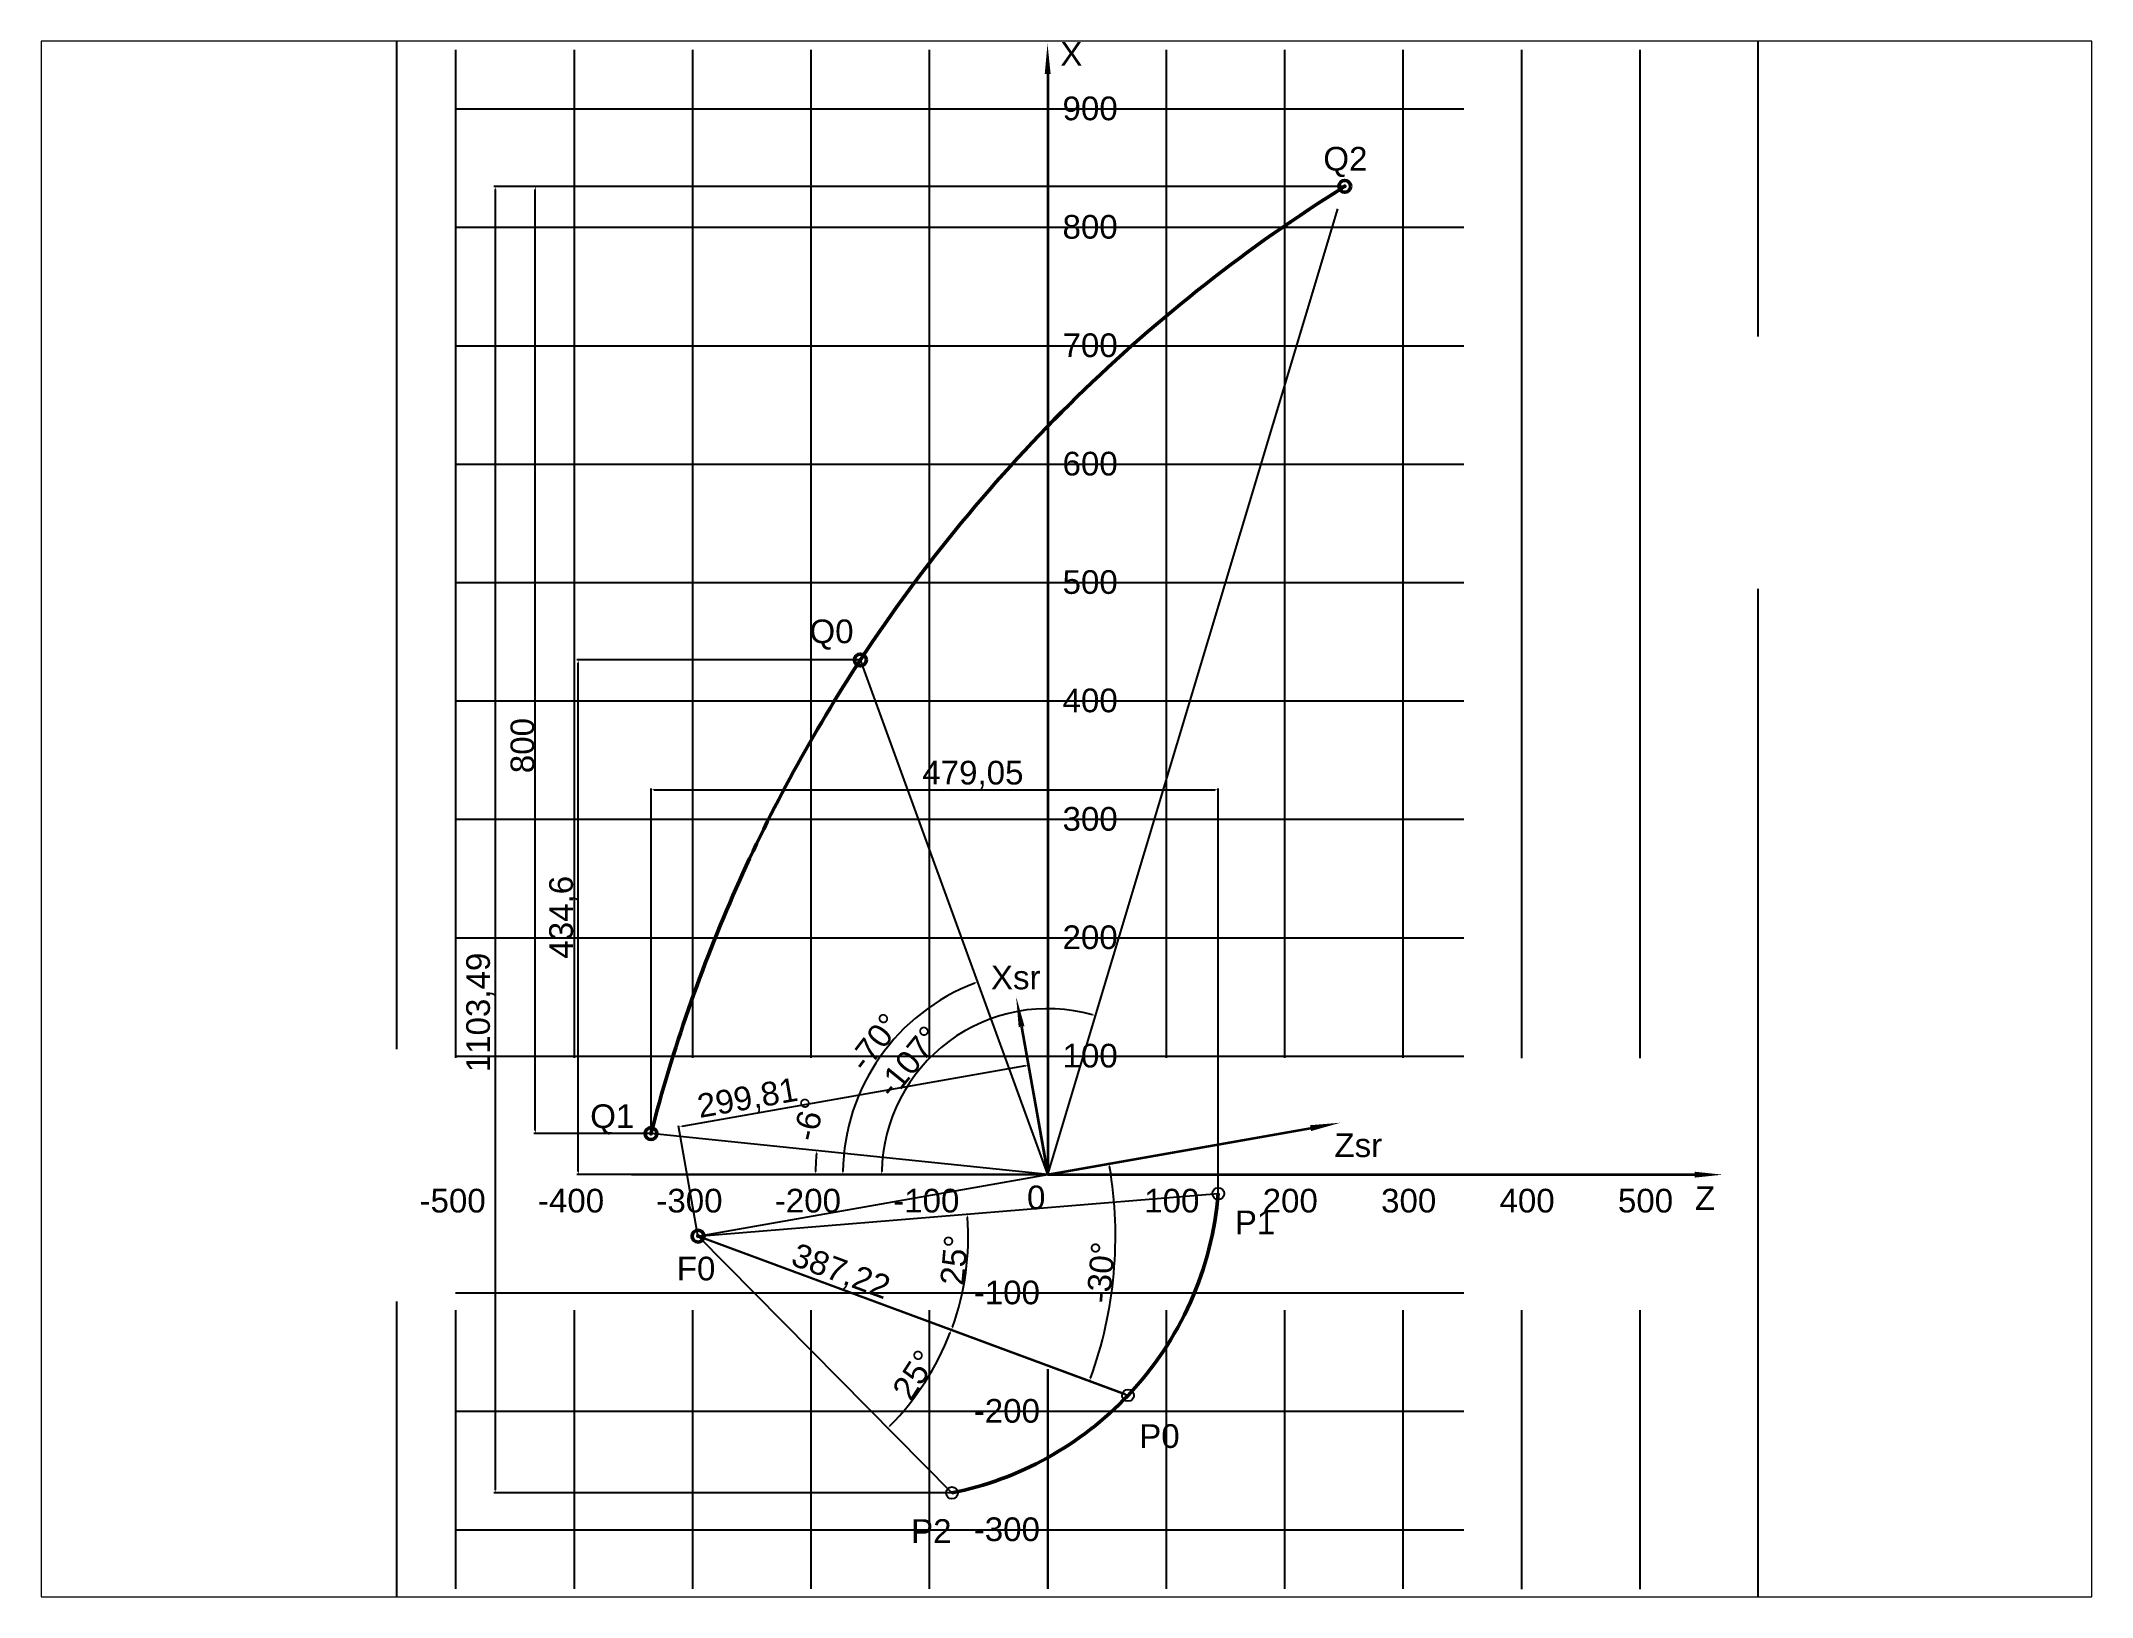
# Paper-space layout 'Лист2' of a CAD drawing. Header units: millimetres. Extents: x 26 to 231, y 20 to 176.
# The model-space entities are those that its viewports show. They can reach past a viewport. Long polylines and large blocks are cut down to what shows.
import ezdxf

# ---------------------------------------------------------------- set-up
doc = ezdxf.new("R2010")
doc.units = ezdxf.units.MM
doc.header["$PDMODE"] = 32
doc.header["$PDSIZE"] = 10
doc.linetypes.add('ACAD_ISO02W100', pattern=[15, 12, -3])
doc.linetypes.add('осевая', pattern=[50.8, 31.75, -6.35, 6.35, -6.35])
doc.styles.get("Standard").update_dxf_attribs({"font": 'arial.ttf'})
doc.styles.add('Аннотативный', font='arial.ttf')
doc.dimstyles.new('ISO-25', dxfattribs={"dimtxt": 2.5, "dimasz": 2.5, "dimexe": 1.25, "dimexo": 0.625, "dimtad": 1, "dimtxsty": 'Standard', "dimcen": 2.5, "dimadec": 0, "dimazin": 0, "dimtfac": 1, "dimtmove": 0, "dimatfit": 3, "dimfxl": 1, "dimarcsym": 0})

# ---------------------------------------------------------------- blocks, each defined once
blk = doc.blocks.new('*D1')
at = {"color": 0, "linetype": 'ByBlock', "lineweight": -2, "transparency": 16777216}
blk.add_arc((2669.2, 2102.3), 196.1, 174.8337, 179.2551, dxfattribs=at)
at = {"color": 0, "linetype": 'ByBlock', "transparency": 16777216}
for points in [[(2473.5, 2120), (2474.3, 2120), (2474.1, 2122.5)], [(2473.5, 2104.9), (2472.7, 2104.9), (2473.1, 2102.4)]]:
    blk.add_solid(points, dxfattribs=at)
at = {"layer": 'Defpoints', "color": 0, "linetype": 'ByBlock', "transparency": 16777216}
for p in [(2334.2, 2136.9), (2169.2, 2102.5), (2473.2, 2109.1), (2669.2, 2102.3), (3169.2, 2102.2)]:
    blk.add_point(p, dxfattribs=at)
at = {"color": 0, "linetype": 'ByBlock', "transparency": 16777216, "insert": (2467.6, 2149), "char_height": 2.5, "attachment_point": 5, "rotation": 76.9608}
blk.add_mtext('{\\H8x;-6°}', dxfattribs=at)
blk = doc.blocks.new('*D2')
at = {"color": 0, "linetype": 'ByBlock', "lineweight": -2, "transparency": 16777216}
blk.add_arc((2669.2, 2102.3), 173, 110.8216, 179.1577, dxfattribs=at)
at = {"color": 0, "linetype": 'ByBlock', "transparency": 16777216}
for points in [[(2607.5, 2264.5), (2607.8, 2263.7), (2610, 2264.9)], [(2496.6, 2104.9), (2495.8, 2104.9), (2496.2, 2102.4)]]:
    blk.add_solid(points, dxfattribs=at)
at = {"layer": 'Defpoints', "color": 0, "linetype": 'ByBlock', "transparency": 16777216}
for p in [(2511, 2536.9), (2510.3, 2170.9), (2169.2, 2102.5), (2669.2, 2102.3), (3169.2, 2102.2)]:
    blk.add_point(p, dxfattribs=at)
at = {"color": 0, "linetype": 'ByBlock', "transparency": 16777216, "insert": (2523.2, 2214.1), "char_height": 2.5, "attachment_point": 5, "rotation": 52.5761}
blk.add_mtext('{\\H8x;-70°}', dxfattribs=at)
blk = doc.blocks.new('*D3')
at = {"color": 0, "linetype": 'ByBlock', "lineweight": -2, "transparency": 16777216}
blk.add_arc((2669.2, 2102.3), 140.1, 74.2903, 178.9635, dxfattribs=at)
at = {"color": 0, "linetype": 'ByBlock', "transparency": 16777216}
for points in [[(2707.2, 2237.7), (2707, 2236.9), (2709.5, 2236.6)], [(2529.5, 2104.9), (2528.6, 2104.9), (2529, 2102.4)]]:
    blk.add_solid(points, dxfattribs=at)
at = {"layer": 'Defpoints', "color": 0, "linetype": 'ByBlock', "transparency": 16777216}
for p in [(2920.1, 2936.9), (2623.9, 2235), (2169.2, 2102.5), (2669.2, 2102.3), (3169.2, 2102.2)]:
    blk.add_point(p, dxfattribs=at)
at = {"color": 0, "linetype": 'ByBlock', "transparency": 16777216, "insert": (2552, 2197.6), "char_height": 2.5, "attachment_point": 5, "rotation": 50.8865}
blk.add_mtext('{\\H8x;-107°}', dxfattribs=at)
blk = doc.blocks.new('*D4')
at = {"color": 0, "linetype": 'ByBlock', "lineweight": -2, "transparency": 16777216}
for p, q in [((2919.4, 2936.9), (2235.2, 2936.9)), ((2236.5, 2139.4), (2236.5, 2934.4)), ((2333.5, 2136.9), (2235.2, 2136.9))]:
    blk.add_line(p, q, dxfattribs=at)
at = {"color": 0, "linetype": 'ByBlock', "transparency": 16777216}
for points in [[(2236.1, 2934.4), (2236.9, 2934.4), (2236.5, 2936.9)], [(2236.1, 2139.4), (2236.9, 2139.4), (2236.5, 2136.9)]]:
    blk.add_solid(points, dxfattribs=at)
at = {"layer": 'Defpoints', "color": 0, "linetype": 'ByBlock', "transparency": 16777216}
for p in [(2236.5, 2936.9), (2920.1, 2936.9), (2334.2, 2136.9)]:
    blk.add_point(p, dxfattribs=at)
at = {"color": 0, "linetype": 'ByBlock', "transparency": 16777216, "insert": (2225.7, 2464.6), "char_height": 2.5, "attachment_point": 5, "rotation": 90}
blk.add_mtext('{\\H8x;800}', dxfattribs=at)
blk = doc.blocks.new('*D5')
at = {"color": 0, "linetype": 'ByBlock', "lineweight": -2, "transparency": 16777216}
for p, q in [((2650.5, 2194), (2360.1, 2142.8)), ((2669.1, 2103), (2652.7, 2195.7)), ((2373.8, 2050.9), (2357.4, 2143.6))]:
    blk.add_line(p, q, dxfattribs=at)
at = {"color": 0, "linetype": 'ByBlock', "transparency": 16777216}
for points in [[(2650.4, 2194.4), (2650.5, 2193.6), (2652.9, 2194.5)], [(2360.1, 2143.2), (2360.2, 2142.4), (2357.7, 2142.4)]]:
    blk.add_solid(points, dxfattribs=at)
at = {"layer": 'Defpoints', "color": 0, "linetype": 'ByBlock', "transparency": 16777216}
for p in [(2357.7, 2142.4), (2669.2, 2102.3), (2373.9, 2050.3)]:
    blk.add_point(p, dxfattribs=at)
at = {"color": 0, "linetype": 'ByBlock', "transparency": 16777216, "insert": (2415.9, 2165.5), "char_height": 2.5, "attachment_point": 5, "rotation": 10.004}
blk.add_mtext('{\\H8x;299,81}', dxfattribs=at)
blk = doc.blocks.new('*D6')
at = {"color": 0, "linetype": 'ByBlock', "lineweight": -2, "transparency": 16777216}
for p, q in [((2919.4, 2936.9), (2201.4, 2936.9)), ((2202.6, 2934.4), (2202.6, 1836)), ((2587.7, 1833.5), (2201.4, 1833.5))]:
    blk.add_line(p, q, dxfattribs=at)
at = {"color": 0, "linetype": 'ByBlock', "transparency": 16777216}
for points in [[(2202.2, 2934.4), (2203.1, 2934.4), (2202.6, 2936.9)], [(2202.2, 1836), (2203.1, 1836), (2202.6, 1833.5)]]:
    blk.add_solid(points, dxfattribs=at)
at = {"layer": 'Defpoints', "color": 0, "linetype": 'ByBlock', "transparency": 16777216}
for p in [(2920.1, 2936.9), (2202.6, 1833.5), (2588.3, 1833.5)]:
    blk.add_point(p, dxfattribs=at)
at = {"color": 0, "linetype": 'ByBlock', "transparency": 16777216, "insert": (2190, 2239.2), "char_height": 2.5, "width": 96.726, "attachment_point": 5, "rotation": 90}
blk.add_mtext('{\\H8x;1103,49}', dxfattribs=at)
blk = doc.blocks.new('*D7')
at = {"color": 0, "linetype": 'ByBlock', "lineweight": -2, "transparency": 16777216}
for p, q in [((2510.4, 2536.9), (2271.5, 2536.9)), ((2272.8, 2104.8), (2272.8, 2534.4)), ((2668.5, 2102.3), (2271.5, 2102.3))]:
    blk.add_line(p, q, dxfattribs=at)
at = {"color": 0, "linetype": 'ByBlock', "transparency": 16777216}
for points in [[(2272.3, 2534.4), (2273.2, 2534.4), (2272.8, 2536.9)], [(2272.3, 2104.8), (2273.2, 2104.8), (2272.8, 2102.3)]]:
    blk.add_solid(points, dxfattribs=at)
at = {"layer": 'Defpoints', "color": 0, "linetype": 'ByBlock', "transparency": 16777216}
for p in [(2272.8, 2536.9), (2511, 2536.9), (2669.2, 2102.3)]:
    blk.add_point(p, dxfattribs=at)
at = {"color": 0, "linetype": 'ByBlock', "transparency": 16777216, "insert": (2260.1, 2319.6), "char_height": 2.5, "attachment_point": 5, "rotation": 90}
blk.add_mtext('{\\H8x;434,6}', dxfattribs=at)
blk = doc.blocks.new('*D8')
at = {"color": 0, "linetype": 'ByBlock', "lineweight": -2, "transparency": 16777216}
for p, q in [((2334.2, 2137.6), (2334.2, 2428.5)), ((2336.7, 2427.3), (2810.7, 2427.3)), ((2813.2, 2086.9), (2813.2, 2428.5))]:
    blk.add_line(p, q, dxfattribs=at)
at = {"color": 0, "linetype": 'ByBlock', "transparency": 16777216}
for points in [[(2336.7, 2427.7), (2336.7, 2426.9), (2334.2, 2427.3)], [(2810.7, 2427.7), (2810.7, 2426.9), (2813.2, 2427.3)]]:
    blk.add_solid(points, dxfattribs=at)
at = {"layer": 'Defpoints', "color": 0, "linetype": 'ByBlock', "transparency": 16777216}
for p in [(2813.2, 2427.3), (2334.2, 2136.9), (2813.2, 2086.2)]:
    blk.add_point(p, dxfattribs=at)
at = {"color": 0, "linetype": 'ByBlock', "transparency": 16777216, "insert": (2606, 2439.9), "char_height": 2.5, "attachment_point": 5}
blk.add_mtext('{\\H8x;479,05}', dxfattribs=at)
blk = doc.blocks.new('*D9')
at = {"color": 0, "linetype": 'ByBlock', "lineweight": -2, "transparency": 16777216}
blk.add_arc((2373.9, 2050.3), 227.9, 315.3111, 339.0535, dxfattribs=at)
at = {"color": 0, "linetype": 'ByBlock', "transparency": 16777216}
for points in [[(2586.4, 1968.9), (2587.2, 1968.6), (2587.7, 1971.1)], [(2536.3, 1889.7), (2535.7, 1890.3), (2534.2, 1888.2)]]:
    blk.add_solid(points, dxfattribs=at)
at = {"layer": 'Defpoints', "color": 0, "linetype": 'ByBlock', "transparency": 16777216}
for p in [(2373.9, 2050.3), (2373.9, 2050.3), (2556, 1913.1), (2737, 1915.8), (2588.3, 1833.5)]:
    blk.add_point(p, dxfattribs=at)
at = {"color": 0, "linetype": 'ByBlock', "transparency": 16777216, "insert": (2556.7, 1933.1), "char_height": 2.5, "attachment_point": 5, "rotation": 57.325}
blk.add_mtext('{\\H8x;25°}', dxfattribs=at)
blk = doc.blocks.new('*D10')
at = {"color": 0, "linetype": 'ByBlock', "lineweight": -2, "transparency": 16777216}
blk.add_arc((2373.9, 2050.3), 228.2, 340.3096, 4.0531, dxfattribs=at)
at = {"color": 0, "linetype": 'ByBlock', "transparency": 16777216}
for points in [[(2601.1, 2066.4), (2602, 2066.4), (2601.4, 2068.9)], [(2589.2, 1973.2), (2588.4, 1973.5), (2587.9, 1971)]]:
    blk.add_solid(points, dxfattribs=at)
at = {"layer": 'Defpoints', "color": 0, "linetype": 'ByBlock', "transparency": 16777216}
for p in [(2813.2, 2086.2), (2373.9, 2050.3), (2373.9, 2050.3), (2597.1, 2002.9), (2737, 1915.8)]:
    blk.add_point(p, dxfattribs=at)
at = {"color": 0, "linetype": 'ByBlock', "transparency": 16777216, "insert": (2590.3, 2030), "char_height": 2.5, "attachment_point": 5, "rotation": 84.639}
blk.add_mtext('{\\H8x;25°}', dxfattribs=at)
blk = doc.blocks.new('*D11')
at = {"color": 0, "linetype": 'ByBlock', "lineweight": -2, "transparency": 16777216}
blk.add_line((2669.8, 2102.5), (2722.2, 2111.7), dxfattribs=at)
blk.add_arc((2373.9, 2050.3), 352.5, 340.0883, 9.5976, dxfattribs=at)
at = {"color": 0, "linetype": 'ByBlock', "transparency": 16777216}
for points in [[(2721, 2109), (2721.8, 2109.1), (2721, 2111.5)], [(2705.7, 1930.1), (2704.9, 1930.4), (2704.4, 1927.9)]]:
    blk.add_solid(points, dxfattribs=at)
at = {"layer": 'Defpoints', "color": 0, "linetype": 'ByBlock', "transparency": 16777216}
for p in [(2669.2, 2102.3), (2373.9, 2050.3), (2373.9, 2050.3), (2720.8, 1987.8), (2737, 1915.8)]:
    blk.add_point(p, dxfattribs=at)
at = {"color": 0, "linetype": 'ByBlock', "transparency": 16777216, "insert": (2714.1, 2019.6), "char_height": 2.5, "attachment_point": 5, "rotation": 84.8429}
blk.add_mtext('{\\H8x;-30°}', dxfattribs=at)
blk = doc.blocks.new('*D12')
at = {"color": 0, "linetype": 'ByBlock', "lineweight": -2, "transparency": 16777216}
for p, q in [((2374.1, 2050.9), (2374.3, 2051.4)), ((2734.7, 1916.7), (2376.3, 2049.4)), ((2737.3, 1916.4), (2737.5, 1917))]:
    blk.add_line(p, q, dxfattribs=at)
at = {"color": 0, "linetype": 'ByBlock', "transparency": 16777216}
for points in [[(2376.4, 2049.8), (2376.1, 2049), (2373.9, 2050.3)], [(2734.8, 1917.1), (2734.5, 1916.3), (2737, 1915.8)]]:
    blk.add_solid(points, dxfattribs=at)
at = {"layer": 'Defpoints', "color": 0, "linetype": 'ByBlock', "transparency": 16777216}
for p in [(2373.9, 2050.3), (2373.9, 2050.3), (2737, 1915.8)]:
    blk.add_point(p, dxfattribs=at)
at = {"color": 0, "linetype": 'ByBlock', "transparency": 16777216, "insert": (2494.1, 2019.2), "char_height": 2.5, "attachment_point": 5, "rotation": 339.6819}
blk.add_mtext('{\\H8x;387,22}', dxfattribs=at)

msp = doc.modelspace()

# ---------------------------------------------------------------- linework, layer by layer
at = {"linetype": 'ACAD_ISO02W100'}
for p, q in [((2169.166, 3052.347), (2169.167, 1752.347)), ((2269.166, 3052.347), (2269.167, 1752.347)), ((2369.166, 3052.347), (2369.167, 1752.347)), ((2469.166, 3052.347), (2469.167, 1752.347)), ((2569.166, 3052.347), (2569.167, 1752.347)), ((2769.166, 3052.347), (2769.167, 1752.347)), ((2869.166, 3052.324), (2869.167, 1752.324)), ((2969.166, 3052.3), (2969.167, 1752.3)), ((3069.166, 3052.276), (3069.167, 1752.276)), ((3169.166, 3052.252), (3169.167, 1752.252)), ((2169.166, 3002.347), (3169.166, 3002.347)), ((2669.167, 2102.347), (2920.064, 2936.947)), ((2169.166, 2902.347), (3169.166, 2902.347)), ((2169.17, 2802.347), (3169.17, 2802.347)), ((2169.166, 2702.347), (3169.166, 2702.347)), ((2169.169, 2602.347), (3169.169, 2602.347)), ((2669.167, 2102.347), (2511.04, 2536.947)), ((2169.167, 2502.347), (3169.167, 2502.347)), ((2169.168, 2402.347), (3169.168, 2402.347)), ((2169.167, 2302.347), (3169.167, 2302.347)), ((2169.167, 2202.347), (3169.167, 2202.347)), ((2169.167, 2202.347), (3169.167, 2202.347)), ((2669.167, 2102.347), (2334.167, 2136.947)), ((2373.911, 2050.265), (2813.221, 2086.234)), ((2373.911, 2050.265), (2737.038, 1915.809)), ((2373.911, 2050.265), (2588.333, 1833.454)), ((2169.167, 2002.347), (3169.167, 2002.347)), ((2169.167, 1902.347), (3169.167, 1902.347)), ((2169.167, 1802.347), (3169.167, 1802.347))]:
    msp.add_line(p, q, dxfattribs=at)
at = {"linetype": 'Continuous', "lineweight": 35}
for p, q in [((2669.171, 3031.713), (2669.167, 2102.347)), ((2669.167, 2102.347), (3215.467, 2102.218))]:
    msp.add_line(p, q, dxfattribs=at)
at = {"linetype": 'ACAD_ISO02W100', "lineweight": 30}
for p, q in [((2669.166, 3002.347), (2669.167, 1752.347)), ((3169.167, 2102.222), (2169.167, 2102.473))]:
    msp.add_line(p, q, dxfattribs=at)
at = {"linetype": 'осевая', "lineweight": 35}
for p, q in [((2647.15, 2227.21), (2669.167, 2102.347)), ((2669.167, 2102.347), (2891.117, 2141.483))]:
    msp.add_line(p, q, dxfattribs=at)
at = {"linetype": 'ACAD_ISO02W100'}
msp.add_lwpolyline([(2119.167, 1702.347), (3269.167, 1702.347), (3269.167, 3102.347), (2119.167, 3102.347)], close=True, dxfattribs=at)
at = {"lineweight": 35}
for points in [[(2669.017, 3057.501, 0, 5, 0), (2669.171, 3031.713, 0, 0, 0)], [(2642.52, 2252.58, 0, 5, 0), (2647.15, 2227.21, 0, 0, 0)], [(2916.487, 2146.114, 0, 5, 0), (2891.117, 2141.483, 0, 0, 0)], [(3239.167, 2102.218, 0, 5, 0), (3215.467, 2102.218, 0, 0, 0)]]:
    msp.add_lwpolyline(points, format="xyseb", dxfattribs=at)
at = {"lineweight": 50}
for points in [[(2920.064, 2936.947, 0.05399965), (2693.889, 2759.099, 0.05399965), (2511.04, 2536.947, 0.04113041), (2406.123, 2344.235, 0.04113041), (2334.167, 2136.947)], [(2813.221, 2086.234, -0.08469081), (2789.667, 1994.523, -0.08469081), (2737.038, 1915.809, -0.07682593), (2669.05, 1863.14, -0.07682593), (2588.333, 1833.454)]]:
    msp.add_lwpolyline(points, format="xyb", dxfattribs=at)
at = {"linetype": 'ACAD_ISO02W100'}
msp.add_lwpolyline([(2373.911, 2050.265), (2669.167, 2102.347)], dxfattribs=at)
msp.add_circle((2373.911, 2050.265), 4.99, dxfattribs=at)
at = {"lineweight": 50}
for p in [(2920.064, 2936.947), (2511.04, 2536.947), (2334.167, 2136.947), (2373.917, 2050.287)]:
    msp.add_point(p, dxfattribs=at)
for p in [(2813.221, 2086.234), (2737.038, 1915.809), (2588.333, 1833.454)]:
    msp.add_point(p)

# ---------------------------------------------------------------- texts
at = {"lineweight": 50, "char_height": 20, "attachment_point": 1}
for s, width, insert in [('X', 65.93699, (2679.839, 3058.837)), ('Q2', 116.96126, (2901.939, 2970.245)), ('Q0', 62.98872, (2467.979, 2571.081)), ('Xsr', 65.93699, (2621.247, 2278.78)), ('Q1', 54.59526, (2282.838, 2161.601)), ('Zsr', 65.93699, (2911.302, 2137.08)), ('Z', 65.93699, (3215.789, 2092.412)), ('P1', 69.75603, (2827.192, 2071.898)), ('P0', 63.53452, (2746.458, 1891.422)), ('P2', 65.93699, (2553.823, 1811.211))]:
    msp.add_mtext_dynamic_manual_height_columns(s, width=width, gutter_width=12.5, heights=[0], dxfattribs=dict(at, insert=insert))
at = {"lineweight": 50, "char_height": 20, "width": 21.73373, "attachment_point": 1, "style": 'Аннотативный'}
for s, insert in [('900', (2681.717, 3012.741)), ('800', (2681.717, 2912.741)), ('700', (2681.717, 2812.741)), ('600', (2681.717, 2712.741)), ('500', (2681.717, 2612.741)), ('400', (2681.717, 2512.741)), ('300', (2681.717, 2412.741)), ('200', (2681.717, 2312.741)), ('100', (2681.717, 2212.741)), ('-500', (2138.704, 2090.279)), ('-400', (2238.704, 2090.279)), ('-300', (2338.704, 2090.279)), ('-200', (2438.704, 2090.279)), ('-100', (2538.704, 2090.279)), ('0', (2651.717, 2093.012)), ('100', (2750.704, 2090.279)), ('200', (2850.704, 2090.279)), ('300', (2950.704, 2090.279)), ('400', (3050.704, 2090.279)), ('500', (3150.704, 2090.279)), ('F0', (2355.944, 2032.933)), ('-100', (2606.717, 2012.741)), ('-200', (2606.717, 1912.741)), ('-300', (2606.717, 1812.741))]:
    msp.add_mtext(s, dxfattribs=dict(at, insert=insert))

# ---------------------------------------------------------------- dimensions: what is measured, and where the dimension line sits
at = {"linetype": 'ByBlock'}
for base, line1, line2, text, picture, middle in [((2623.908, 2234.985), ((2669.167, 2102.347), (2920.064, 2936.947)), ((3169.167, 2102.222), (2169.167, 2102.473)), '{\\H8x;-<>}', '*D3', (2560.428, 2190.76)), ((2510.318, 2170.907), ((3169.167, 2102.222), (2169.167, 2102.473)), ((2669.167, 2102.347), (2511.04, 2536.947)), '{\\H8x;-<>}', '*D2', (2531.767, 2207.489)), ((2473.207, 2109.106), ((2669.167, 2102.347), (2334.167, 2136.947)), ((3169.167, 2102.222), (2169.167, 2102.473)), '{\\H8x;-<>}', '*D1', (2478.147, 2146.585)), ((2597.138, 2002.877), ((2373.911, 2050.265), (2813.221, 2086.234)), ((2373.911, 2050.265), (2737.038, 1915.809)), '{\\H8x;<>}', '*D10', (2601.114, 2028.944)), ((2555.987, 1913.139), ((2373.911, 2050.265), (2737.038, 1915.809)), ((2373.911, 2050.265), (2588.333, 1833.454)), '{\\H8x;<>}', '*D9', (2565.776, 1927.207))]:
    dim = msp.add_angular_dim_2l(base=base, line1=line1, line2=line2, text=text, dimstyle='ISO-25', dxfattribs=at)
    dim.commit()
    dim.dimension.update_dxf_attribs({"geometry": picture, "text_midpoint": middle, "dimtype": 162})
for base, p1, p2, angle, picture, middle, dimtype in [((2202.642, 1833.454), (2920.064, 2936.947), (2588.333, 1833.454), 90, '*D6', (2202.642, 2239.227), 160), ((2236.493, 2936.947), (2334.167, 2136.947), (2920.064, 2936.947), 90, '*D4', (2236.493, 2464.625), 160), ((2357.663, 2142.374), (2669.167, 2102.347), (2373.911, 2050.265), 190.003989, '*D5', (2418.12, 2153.039), 161), ((2373.911, 2050.265), (2737.038, 1915.809), (2373.911, 2050.265), 159.68189, '*D12', (2489.759, 2007.369), 161)]:
    dim = msp.add_linear_dim(base=base, p1=p1, p2=p2, angle=angle, text='{\\H8x;<>}', dimstyle='ISO-25', dxfattribs=at)
    dim.commit()
    dim.dimension.update_dxf_attribs({"geometry": picture, "text_midpoint": middle, "dimtype": dimtype})
dim = msp.add_linear_dim(base=(2272.752, 2536.947), p1=(2669.167, 2102.347), p2=(2511.04, 2536.947), angle=90, text='{\\H8x;<>}', dimstyle='ISO-25', dxfattribs=at)
dim.commit()
dim.dimension.update_dxf_attribs({"geometry": '*D7', "text_midpoint": (2260.108, 2319.647)})
dim = msp.add_linear_dim(base=(2813.221, 2427.29), p1=(2334.167, 2136.947), p2=(2813.221, 2086.234), text='{\\H8x;<>}', dimstyle='ISO-25', dxfattribs=at)
dim.commit()
dim.dimension.update_dxf_attribs({"geometry": '*D8', "text_midpoint": (2605.965, 2427.29), "dimtype": 160})
dim = msp.add_angular_dim_2l(base=(2720.788, 1987.784), line1=((2373.911, 2050.265), (2669.167, 2102.347)), line2=((2373.911, 2050.265), (2737.038, 1915.809)), text='{\\H8x;-<>}', dimstyle='ISO-25', dxfattribs=at)
dim.commit()
dim.dimension.update_dxf_attribs({"geometry": '*D11', "text_midpoint": (2714.144, 2019.558)})

psp = doc.layouts.new('Лист2')

# ---------------------------------------------------------------- viewports
at = {"layer": '0', "linetype": 'ACAD_ISO02W100'}
psp.add_viewport(center=(128.5, 97.5), size=(205.6, 156), view_center_point=(2685.057, 2402.603), view_height=1314.12867, dxfattribs=at)

doc.saveas('drawing.dxf')
